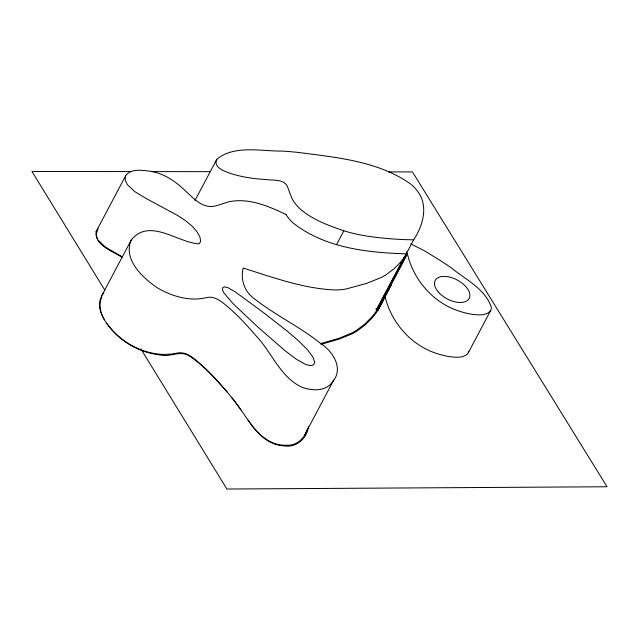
<?xml version="1.0" encoding="UTF-8"?>
<svg xmlns="http://www.w3.org/2000/svg" width="639" height="639" viewBox="0 0 639 639"><rect width="100%" height="100%" fill="white"/><g stroke="black" fill="none" stroke-linecap="round" stroke-linejoin="round"><path stroke-width="0.96" d="M308.509 426.405C307.279 438.234 296.224 448.011 284.083 445.894C257.229 444.137 246.87 414.743 231.518 397.274M285.929 214.448C268.947 206.421 250.24 198.226 231.022 201.373C224.593 202.483 218.754 205.75 212.26 206.501C200.47 207.148 192.435 197.052 184.431 189.983C174.846 180.757 163.153 173.169 149.782 171.164C141.898 170.365 130.5 168.177 125.492 176.068L96.122 231.542C94.915 245.336 111.977 251.015 121.578 257.006M125.492 176.068L125.244 180.158L127.393 184.719L134.837 191.652L146.155 198.489L177.786 215.551L185.821 220.894L192.459 226.462L197.259 232.157L200.031 237.412L200.662 241.542L199.033 243.866C177.578 242.676 149.51 217.452 131.299 239.889L101.928 295.362C94.7 308.909 105.667 323.446 114.708 333.023C126.841 345.419 143.384 353.143 160.581 355.02C169.774 357.353 179.2 350.651 187.946 355.172C203.298 364.526 215.111 378.568 226.949 391.859M307.455 428.777C304.987 438.003 296.8 445.91 286.775 445.215C269.818 446.174 256.654 433.226 248.132 419.975M406.644 252.261L406.843 251.678M384.886 296.672L381.882 303.461L378.024 310.091A232.732 129.469 27.9 0 1 372.106 317.926L365.125 324.955L357.217 330.898A143.416 79.779 27.9 0 1 352.129 333.814L339.397 339.029L321.026 344.373M102.016 296.871C98.047 304.052 100.427 312.783 104.269 319.484M131.299 239.889C122.608 259.777 143.096 278.261 158.073 288.277C172.45 296.472 189.927 301.712 206.421 297.598C213.186 295.849 219.457 300.042 224.497 304.052C236.031 313.445 246.215 324.364 255.872 335.651C271.958 352.273 280.329 377.665 302.519 387.482C312.255 390.9 325.922 391.579 332.432 381.954C344.149 368.759 332.911 351.115 320.395 343.303C299.028 326.018 273.628 314.508 252.365 297.127C243.85 290.274 240.544 278.5 243.171 268.06C272.957 277.358 302.974 288.493 334.437 289.954A72.103 40.113 27.9 0 0 345.907 289.036L366.403 283.444L381.052 277.606A143.416 79.779 27.9 0 0 386.14 274.69L394.039 268.747L401.02 261.71A232.732 129.469 27.9 0 0 406.939 253.883C367.681 252.677 325.291 248.156 293.293 223.131A31.535 17.541 27.9 0 1 288.309 217.867L285.992 214.552M194.959 200.534L216.789 159.303C234.457 144.598 261.591 151.459 282.734 151.068A510.202 283.82 27.9 0 1 297.83 152.378C336.178 157.418 377.625 160.956 410.238 183.705A32.11 17.86 27.9 0 1 417.93 191.732C428.689 206.349 422.794 226.038 413.657 239.825L376.962 309.124M336.537 244.617L343.862 230.791C360.14 235.887 377.202 237.812 394.151 239.05A343.207 190.925 27.9 0 0 406.62 239.673L413.657 239.825M304.468 435.327L333.846 379.854M406.939 253.883L377.569 309.356L376.81 309.132L404.735 256.287M406.452 252.836A4.401 2.444 27.9 0 0 407.434 253.971L385.013 296.328C391.3 322.983 411.612 345.963 438.011 353.902A52.638 29.282 27.9 0 0 449.353 356.626C455.319 357.321 462.62 358.383 467.46 353.966A18.18 10.112 27.9 0 0 468.802 351.338M376.155 310.075L378.024 310.091L391.188 285.226L389.471 284.754M468.307 352.744L490.736 310.37M216.789 159.303C212.827 167.658 225.16 171.532 231.014 173.576C242.269 177.179 254.058 178.856 265.832 179.535C272.773 180.621 282.206 178.8 286.855 185.342C289.747 191.58 290.929 198.713 295.625 204.041A31.535 17.541 27.9 0 0 300.618 209.304C312.99 219.912 328.646 225.591 343.862 230.791M96.122 231.542L98.31 228.802M97.28 231.11L96.146 234.241L97.104 238.619M101.928 295.362L103.949 292.646M320.57 343.638L338.942 338.295L351.674 333.079A143.416 79.779 27.9 0 0 356.77 330.163L364.669 324.221L371.65 317.184A232.732 129.469 27.9 0 0 377.569 309.356L375.852 308.877M131.554 171.572L31.95 171.452L104.924 290.33M151.475 171.595L210.247 171.667M388.536 171.891L412.443 171.915L607.05 486.758L226.893 489.027L140.884 348.918M376.81 309.132L376.866 309.124A217.348 120.907 27.9 0 0 379.055 305.714M376.307 309.619L378.024 310.091M410.829 243.906L424.719 250.935L440.966 260.928A256.574 142.737 27.9 0 1 451.446 267.981C465.567 279.57 485.504 288.996 491.375 307.391A18.18 10.112 27.9 0 1 489.897 311.6C485.049 316.009 477.756 314.955 471.79 314.26A52.638 29.282 27.9 0 1 460.447 311.536C434.041 303.597 413.729 280.617 407.442 253.963M122.624 257.054L105.467 247.125L98.023 240.192M106.713 323.334C122.193 344.828 150.532 358.862 177.043 353.071C188.537 350.803 196.98 361.618 204.895 368.08C218.242 380.772 230.184 394.886 240.871 409.879M314.588 362.073L314.045 364.158L312.335 365.348L309.468 365.46L305.458 364.326L296.296 359.19L284.499 350.26L257.293 326.545L233.147 303.765L223.842 292.79L222.508 289.906L222.715 287.622L224.64 286.903L227.636 287.526L235.056 291.696L263.004 312.271L286.663 330.667L299.036 341.29L307.75 350.084L312.878 357.009L314.588 362.073M438.777 292.518A19.226 10.695 27.9 0 0 468.914 298.908A19.226 10.695 27.9 0 0 448.882 276.935A19.226 10.695 27.9 0 0 438.777 292.518"/></g></svg>
